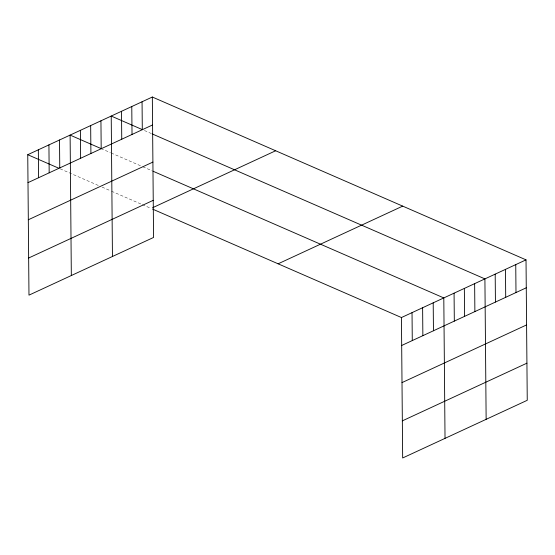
<?xml version="1.0" encoding="UTF-8"?>
<svg xmlns="http://www.w3.org/2000/svg" width="555" height="555" viewBox="0 0 555 555"><rect width="100%" height="100%" fill="white"/><g stroke="black" fill="none" stroke-linecap="round" stroke-linejoin="round"><path stroke-width="0.42" stroke-dasharray="2.77 2.08" d="M144.425 130.522L151.536 133.623M100.941 148.525L110.424 152.66M111.215 153.007L141.254 166.091M142.836 166.784L152.32 170.919M60.162 168.831L98.894 185.71M102.058 187.084L109.959 190.531M111.541 191.218L140.79 203.963M142.371 204.656L151.064 208.444"/><path stroke-width="0.83" d="M152.334 97.021L153.562 237.457L28.978 295.142L27.75 154.706L152.334 97.021L526.022 259.858L527.25 400.294L402.666 457.979L401.438 317.543L526.022 259.858M27.993 182.637L152.576 124.951M28.319 219.766L152.903 162.081M28.652 258.013L153.236 200.327M152.583 207.743L275.655 150.759M278.124 263.805L402.708 206.12M401.681 345.481L526.265 287.795M402.007 382.603L526.591 324.918M402.34 420.856L526.924 363.171M142.052 129.488L111.222 116.057L112.45 256.486M152.327 133.97L484.91 278.894L486.138 419.33M100.941 148.525L70.11 135.094L71.331 275.523M153.111 171.259L443.799 297.931L445.027 438.367M27.75 154.706L58.58 168.137M152.583 209.103L401.438 317.543M515.748 264.617L515.99 292.554M505.466 269.376L505.709 297.313M495.192 274.135L495.435 302.073M474.636 283.654L474.879 311.591M464.355 288.413L464.597 316.35M454.073 293.172L454.323 321.109M433.205 302.836L433.455 330.773M422.619 307.741L422.861 335.671M412.032 312.645L412.275 340.576M142.059 101.78L142.302 129.71M131.778 106.539L132.021 134.47M121.503 111.298L121.746 139.229M100.941 120.817L101.19 148.747M90.666 125.576L90.909 153.506M80.385 130.335L80.628 158.265M59.517 139.992L59.76 167.929M48.93 144.897L49.173 172.834M38.337 149.801L38.586 177.732"/></g></svg>
